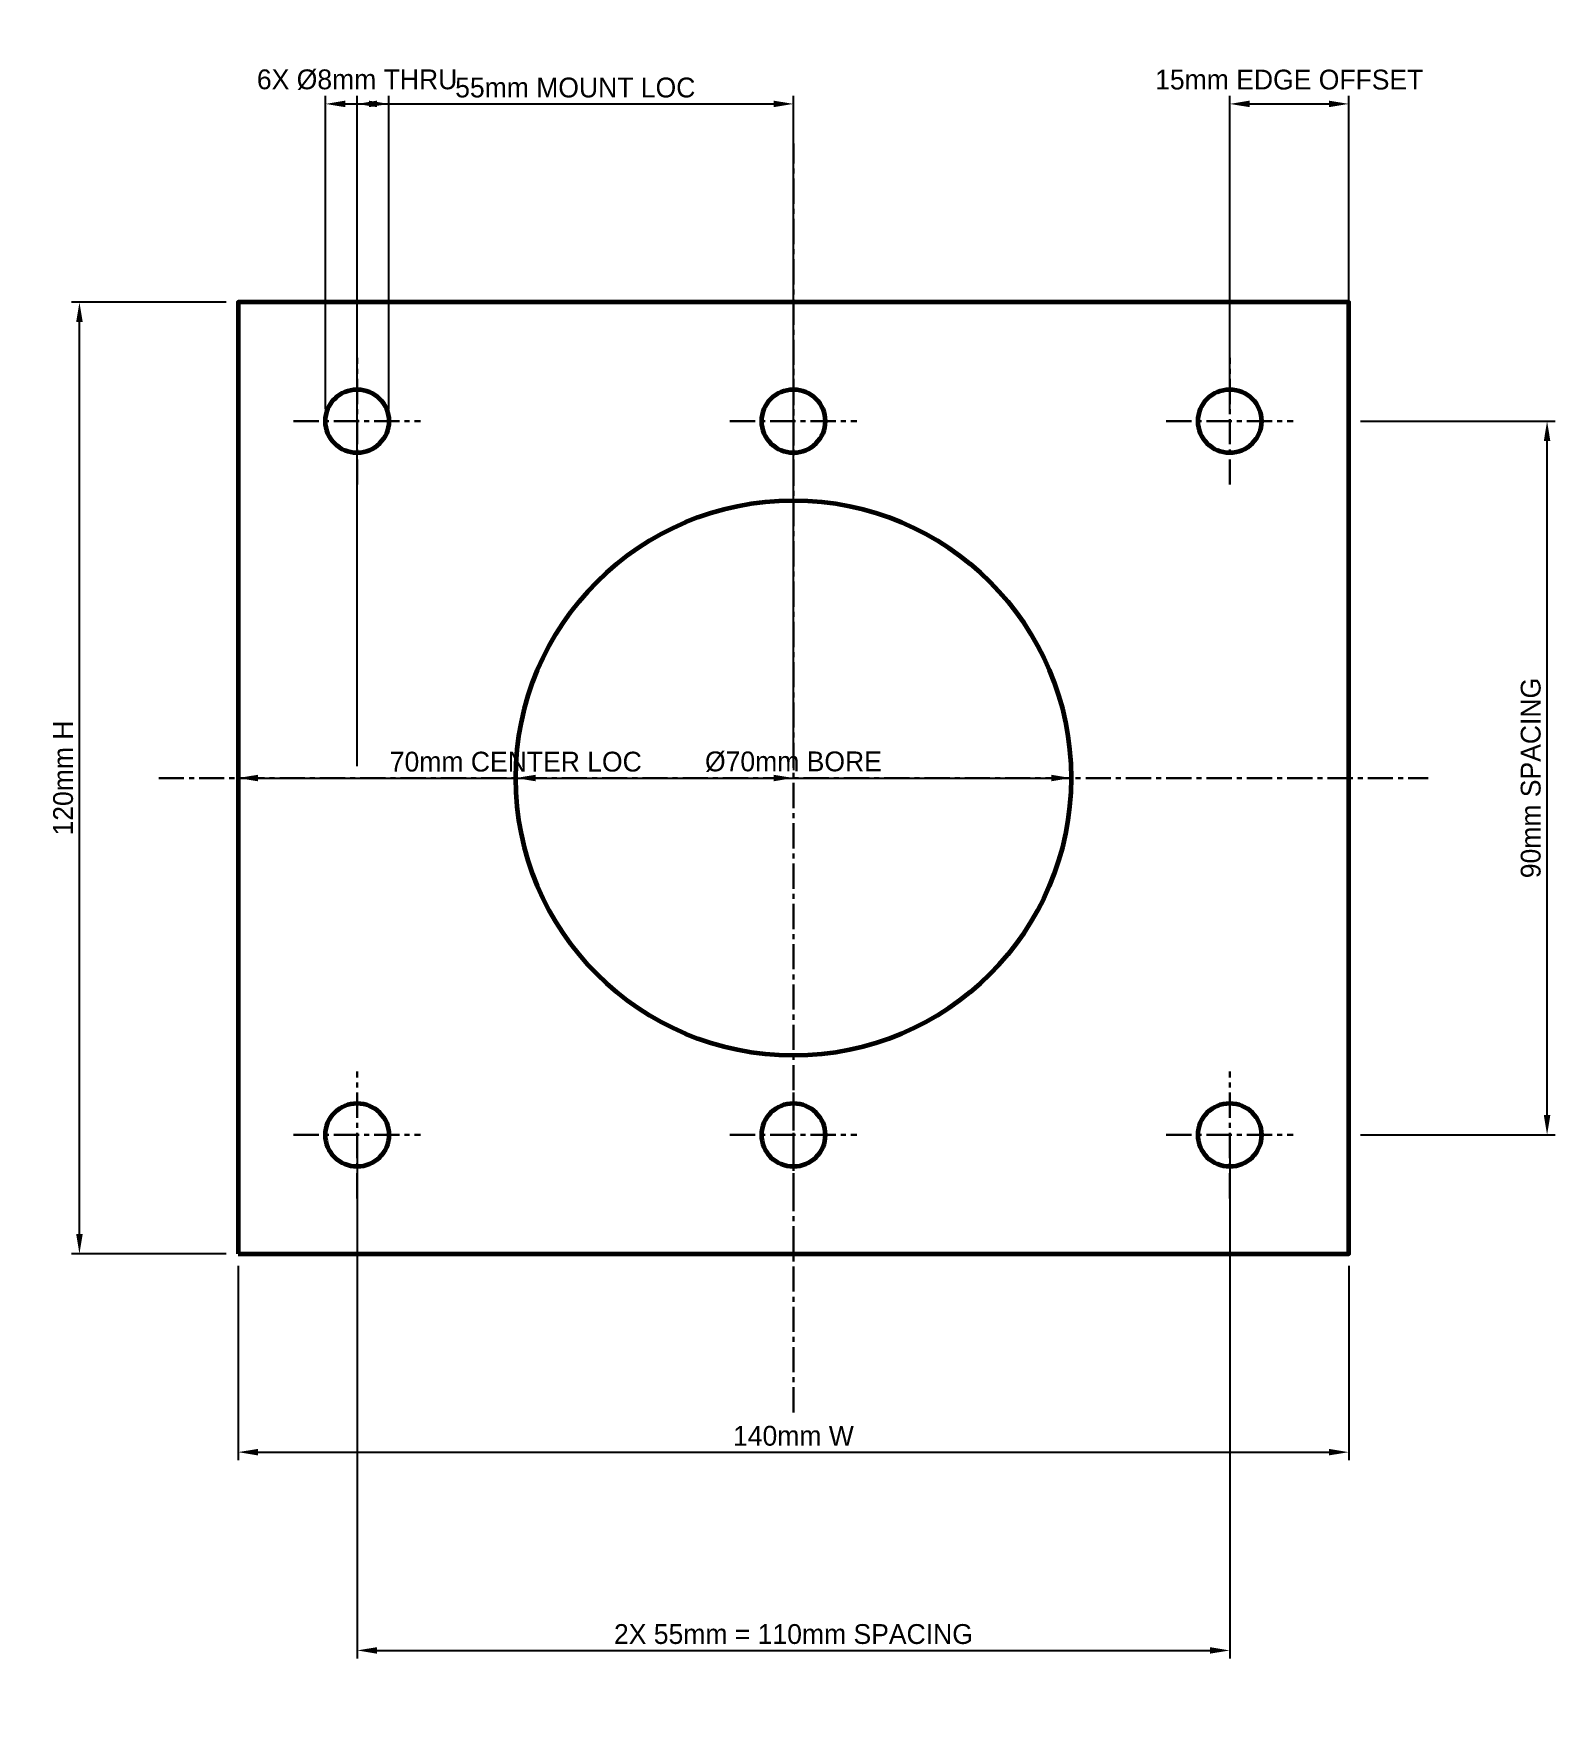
# Model space of a CAD drawing. Header units: metres. Extents: x 4 to 197, y -18 to 194.
import ezdxf

# ---------------------------------------------------------------- set-up
doc = ezdxf.new("R2010")
doc.units = ezdxf.units.M
doc.linetypes.add('CENTER', pattern=[5.08, 3.175, -0.635, 0.635, -0.635])
for name, color, linetype, lineweight in [('CENTERLINES', 7, 'CENTER', 30), ('DIMENSIONS', 7, 'Continuous', 30), ('GEOMETRY', 7, 'Continuous', 60)]:
    doc.layers.add(name, color=color, linetype=linetype, lineweight=lineweight)
doc.dimstyles.new('ENGINEERING_STYLE', dxfattribs={"dimtxt": 2.5, "dimasz": 2.5, "dimexe": 1, "dimexo": 1.5, "dimgap": 0.8, "dimtad": 1, "dimcen": 2.5, "dimazin": 3, "dimtfac": 1, "dimtmove": 0, "dimatfit": 3})

msp = doc.modelspace()

# ---------------------------------------------------------------- linework, layer by layer
at = {"layer": 'CENTERLINES'}
for p, q in [((100, 20), (100, 180)), ((45, 137), (45, 153)), ((100, 137), (100, 153)), ((155, 137), (155, 153)), ((37, 145), (53, 145)), ((92, 145), (108, 145)), ((147, 145), (163, 145)), ((20, 100), (180, 100)), ((45, 47), (45, 63)), ((100, 47), (100, 63)), ((155, 47), (155, 63)), ((37, 55), (53, 55)), ((92, 55), (108, 55)), ((147, 55), (163, 55))]:
    msp.add_line(p, q, dxfattribs=at)
at = {"layer": 'GEOMETRY'}
msp.add_lwpolyline([(30, 40), (170, 40), (170, 160), (30, 160)], close=True, dxfattribs=at)
for centre, radius in [((45, 145), 4), ((100, 145), 4), ((155, 145), 4), ((100, 100), 35), ((45, 55), 4), ((100, 55), 4), ((155, 55), 4)]:
    msp.add_circle(centre, radius, dxfattribs=at)

# ---------------------------------------------------------------- dimensions: what is measured, and where the dimension line sits
at = {"layer": 'DIMENSIONS'}
for base, p1, p2, text in [((41, 185), (41, 145), (49, 145), '6X %%C8mm THRU'), ((45, 185), (45, 100), (100, 100), '55mm MOUNT LOC'), ((155, 185), (155, 145), (170, 145), '15mm EDGE OFFSET'), ((30, 100), (30, 100), (100, 100), '70mm CENTER LOC'), ((65, 100), (65, 100), (135, 100), '%%C70mm BORE'), ((45, -10), (45, 55), (155, 55), '2X 55mm = 110mm SPACING'), ((30, 15), (30, 40), (170, 40), '140mm W')]:
    msp.add_linear_dim(base=base, p1=p1, p2=p2, text=text, dimstyle='ENGINEERING_STYLE', dxfattribs=at).render()
for base, p1, p2, text in [((10, 40), (30, 40), (30, 160), '120mm H'), ((195, 55), (170, 55), (170, 145), '90mm SPACING')]:
    msp.add_linear_dim(base=base, p1=p1, p2=p2, angle=90, text=text, dimstyle='ENGINEERING_STYLE', dxfattribs=at).render()

doc.saveas('drawing.dxf')
